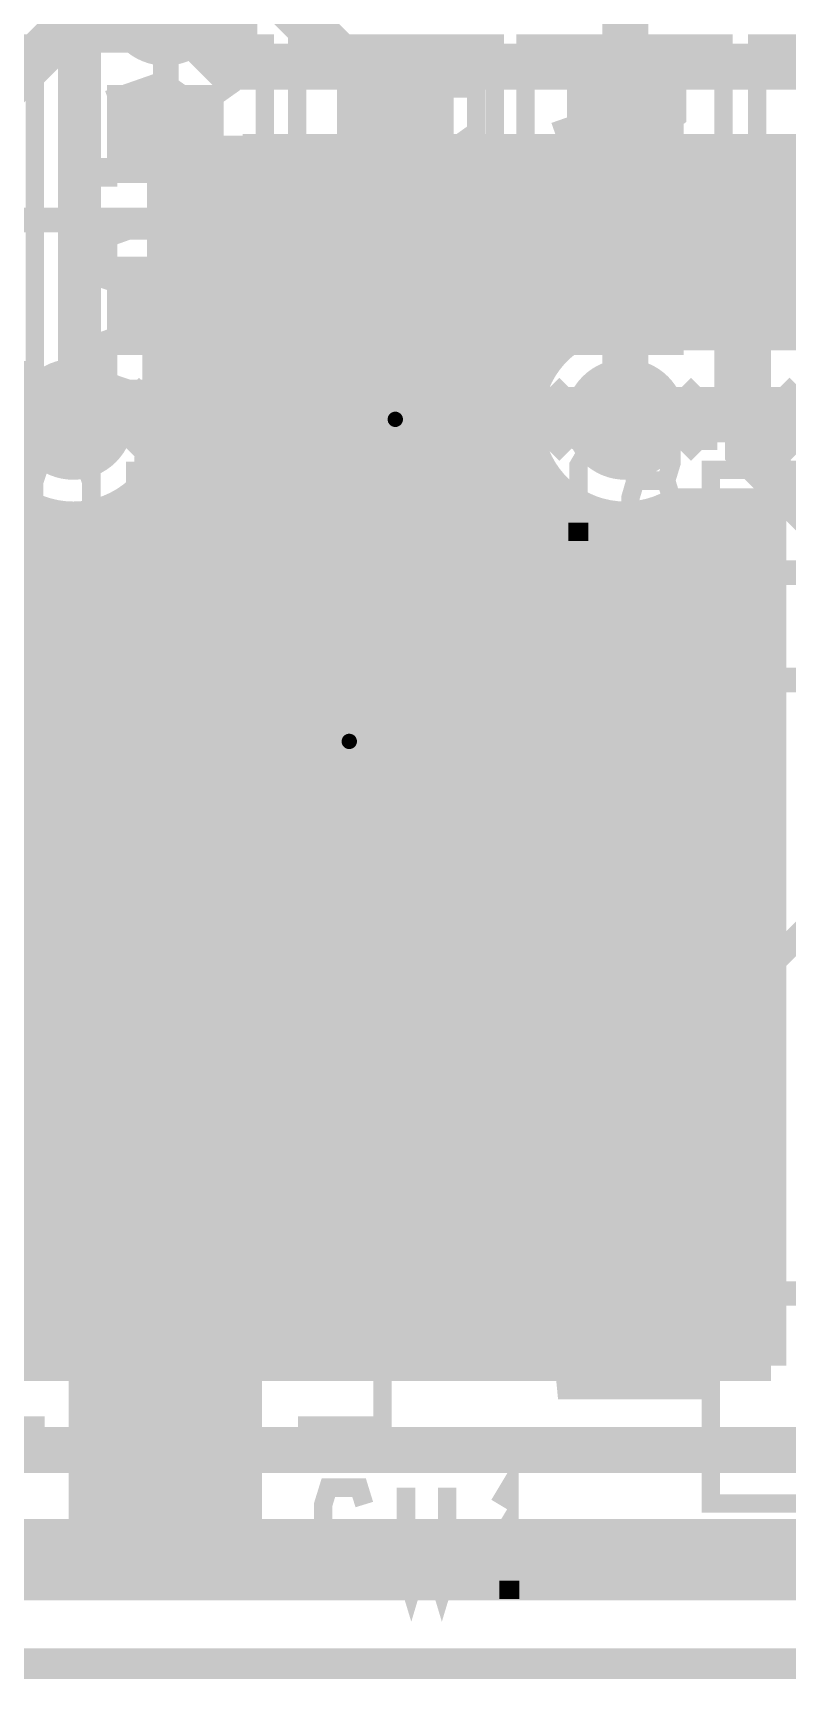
# Model space of a CAD drawing. Extents: x -10 to 131, y -93 to 209.
# Drawn here: x 30.02 to 36.26, y -31.13 to -17.5 of the extents above; entities that cross this region are included whole.
import ezdxf

# ---------------------------------------------------------------- set-up
doc = ezdxf.new("R2010")
doc.units = 0
doc.header["$MEASUREMENT"] = 0
doc.layers.get('0').update_dxf_attribs({"linetype": 'CONTINUOUS'})
for name, color, linetype in [('22-303-0_ASB', 7, 'CONTINUOUS'), ('22-303-0_AST', 7, 'CONTINUOUS'), ('22-303-0_BOT', 2, 'CONTINUOUS'), ('22-303-0_DRD', 6, 'CONTINUOUS'), ('22-303-0_DRL', 1, 'CONTINUOUS'), ('22-303-0_GND', 3, 'CONTINUOUS'), ('22-303-0_IN1', 10, 'CONTINUOUS'), ('22-303-0_SMT', 9, 'CONTINUOUS'), ('22-303-0_SPT', 11, 'CONTINUOUS'), ('22-303-0_SSB', 13, 'CONTINUOUS'), ('22-303-0_SST', 8, 'CONTINUOUS'), ('22-303-0_TOP', 15, 'CONTINUOUS'), ('THRUHOLE_TAP', 2, 'CONTINUOUS')]:
    doc.layers.add(name, color=color, linetype=linetype)

# ---------------------------------------------------------------- blocks, each defined once
blk = doc.blocks.new('RECTANGLE_45')
blk.add_solid([(0.8001, 1.09982), (0.8001, -1.09982), (-0.8001, 1.09982), (-0.8001, -1.09982)])
blk = doc.blocks.new('ROUND_70')
at = {"const_width": 0.29972}
blk.add_lwpolyline([(-0.14986, 0, 1), (0.14986, 0, 1)], format="xyb", close=True, dxfattribs=at)
blk = doc.blocks.new('ROUND_116')
at = {"const_width": 0.10033}
blk.add_lwpolyline([(-0.050164, 0, 1), (0.050164, 0, 1)], format="xyb", close=True, dxfattribs=at)
blk = doc.blocks.new('ROUND_117')
at = {"const_width": 0.10033}
blk.add_lwpolyline([(-0.050164, 0, 1), (0.050164, 0, 1)], format="xyb", close=True, dxfattribs=at)
blk = doc.blocks.new('ROUND_98')
at = {"const_width": 0.50038}
blk.add_lwpolyline([(-0.25019, 0, 1), (0.25019, 0, 1)], format="xyb", close=True, dxfattribs=at)
blk = doc.blocks.new('ROUND_100')
at = {"const_width": 0.50038}
blk.add_lwpolyline([(-0.25019, 0, 1), (0.25019, 0, 1)], format="xyb", close=True, dxfattribs=at)
blk = doc.blocks.new('ROUND_101')
at = {"const_width": 0.0635}
blk.add_lwpolyline([(-0.03175, 0, 1), (0.03175, 0, 1)], format="xyb", close=True, dxfattribs=at)
blk = doc.blocks.new('RECTANGLE_3')
blk.add_solid([(0.4826, 0.4064), (0.4826, -0.4064), (-0.4826, 0.4064), (-0.4826, -0.4064)])
blk = doc.blocks.new('RECTANGLE_46')
blk.add_solid([(0.7493, 0.54991), (0.7493, -0.54991), (-0.7493, 0.54991), (-0.7493, -0.54991)])
blk = doc.blocks.new('ROUND_108')
at = {"const_width": 0.10033}
blk.add_lwpolyline([(-0.050164, 0, 1), (0.050164, 0, 1)], format="xyb", close=True, dxfattribs=at)

msp = doc.modelspace()

# ---------------------------------------------------------------- linework, layer by layer
at = {"layer": '22-303-0_ASB', "const_width": 0.254}
for points in [[(111.00054, 208.99374), (111.00054, 198.99376), (116.0018, 198.99376), (116.0018, 208.99374), (130.50012, 208.99374), (130.50012, -31.00578), (-9.4996, -31.00578), (-9.4996, 208.99374), (111.00054, 208.99374)], [(35.70732, -18.77568), (35.60318, -18.56232), (34.96818, -18.56232), (34.8615, -18.77568), (34.8615, -19.6215), (34.96818, -19.83232), (35.60318, -19.83232), (35.70732, -19.6215)], [(36.42868, -18.56232), (36.322, -18.77568), (36.322, -19.6215), (36.42868, -19.83232), (37.06368, -19.83232), (37.16782, -19.6215), (37.16782, -18.77568), (37.06368, -18.56232), (36.42868, -18.56232)]]:
    msp.add_lwpolyline(points, dxfattribs=at)
at = {"layer": '22-303-0_AST'}
for points, const_width in [([(111.00054, 208.99374), (111.00054, 198.99376), (116.0018, 198.99376), (116.0018, 208.99374), (130.50012, 208.99374), (130.50012, -31.00578), (-9.4996, -31.00578), (-9.4996, 208.99374), (111.00054, 208.99374)], 0.254), ([(30.0355, -20.5105), (30.0355, -17.5895), (28.3972, -17.5895), (28.3972, -20.5105), (30.0355, -20.5105)], 0.1524), ([(31.9405, -20.5105), (31.9405, -17.5895), (30.3022, -17.5895), (30.3022, -20.5105), (31.9405, -20.5105)], 0.1524), ([(31.15056, -17.57934), (31.15056, -17.93494), (31.32074, -18.05432), (31.49092, -18.05432), (31.65856, -17.93494), (31.65856, -17.57934), (30.64256, -17.57934)], 0.1524), ([(33.8455, -20.5105), (33.8455, -17.5895), (32.2072, -17.5895), (32.2072, -20.5105), (33.8455, -20.5105)], 0.1524), ([(34.0995, -17.5895), (34.0995, -20.5105), (35.7378, -20.5105), (35.7378, -17.5895), (34.0995, -17.5895)], 0.1524), ([(37.6555, -20.5105), (37.6555, -17.5895), (36.0172, -17.5895), (36.0172, -20.5105), (37.6555, -20.5105)], 0.1524), ([(31.15056, -17.87652), (30.64256, -18.05432)], 0.1524), ([(34.84626, -17.8435), (34.84626, -18.1991), (35.0139, -18.31848), (35.18408, -18.31848), (35.35426, -18.1991), (35.35426, -17.8435), (34.33826, -17.8435)], 0.1524), ([(33.18256, -17.96034), (33.18256, -18.31594), (33.35274, -18.43532), (33.52292, -18.43532), (33.69056, -18.31594), (33.69056, -17.96034), (32.67456, -17.96034)], 0.1524), ([(34.84626, -18.14068), (34.33826, -18.31848)], 0.1524), ([(33.18256, -18.25752), (32.67456, -18.43532)], 0.1524), ([(30.64256, -18.77314), (30.64256, -18.53692)], 0.1524), ([(30.64256, -18.65376), (31.65856, -18.65376), (31.49092, -18.53692)], 0.1524), ([(32.67456, -19.27352), (32.67456, -18.79854), (33.35274, -19.27352), (33.52292, -19.27352), (33.69056, -19.21256), (33.69056, -18.85696), (33.52292, -18.79854)], 0.1524), ([(34.33826, -19.0373), (34.33826, -18.80108)], 0.1524), ([(34.33826, -18.92046), (35.35426, -18.92046), (35.18408, -18.80108)], 0.1524), ([(31.15056, -19.55292), (31.32074, -19.61134), (31.49092, -19.61134), (31.65856, -19.55292), (31.65856, -19.19732), (31.49092, -19.13636), (31.32074, -19.13636), (31.15056, -19.19732), (31.15056, -19.55292), (30.98292, -19.61134), (30.81274, -19.61134), (30.64256, -19.55292), (30.64256, -19.19732), (30.81274, -19.13636), (30.98292, -19.13636), (31.15056, -19.19732)], 0.1524), ([(34.84626, -19.81708), (35.0139, -19.8755), (35.18408, -19.8755), (35.35426, -19.81708), (35.35426, -19.46148), (35.18408, -19.40306), (35.0139, -19.40306), (34.84626, -19.46148), (34.84626, -19.81708), (34.67608, -19.8755), (34.5059, -19.8755), (34.33826, -19.81708), (34.33826, -19.46148), (34.5059, -19.40306), (34.67608, -19.40306), (34.84626, -19.46148)], 0.1524), ([(32.67456, -19.99234), (32.67456, -19.75612)], 0.1524), ([(32.67456, -19.87296), (33.69056, -19.87296), (33.52292, -19.75612)], 0.1524), ([(31.15056, -20.03552), (31.15056, -20.39112), (30.98292, -20.44954), (30.81274, -20.44954), (30.64256, -20.39112), (30.64256, -20.03552), (30.81274, -19.97456), (30.98292, -19.97456), (31.65856, -20.21332)], 0.1524), ([(31.9405, -22.06752), (31.9405, -21.05152), (31.82366, -21.2217)], 0.1524), ([(30.50286, -21.2217), (30.4419, -21.05152), (30.0863, -21.05152), (30.02788, -21.2217), (30.02788, -21.38934), (30.0863, -21.55952), (30.4419, -21.55952), (30.50286, -21.7297), (30.50286, -21.89734), (30.4419, -22.06752), (30.0863, -22.06752), (30.02788, -21.89734)], 0.1524), ([(31.1023, -21.38934), (31.1023, -21.55952), (30.9245, -22.06752), (30.86608, -21.89734), (30.86608, -21.05152)], 0.1524), ([(31.34106, -21.05152), (31.34106, -21.89734), (31.2801, -22.06752), (31.1023, -21.55952)], 0.1524), ([(35.63366, -29.6799), (35.63366, -21.1201), (41.8338, -21.1201), (41.8338, -29.6799), (35.63366, -29.6799)], 0.1524), ([(32.05988, -22.06752), (31.82366, -22.06752)], 0.1524), ([(35.63366, -23.6601), (34.78022, -23.6601), (34.43732, -23.6601), (34.38398, -23.10892), (34.34334, -23.10892), (33.83534, -23.10892), (33.83534, -22.60854), (34.34334, -22.60854), (34.38398, -22.60854), (34.43732, -22.0599), (34.78022, -22.0599), (35.63366, -22.0599)], 0.1524), ([(34.78022, -22.0599), (34.78022, -23.6601)], 0.1524), ([(34.34334, -22.60854), (34.34334, -23.10892)], 0.1524), ([(30.01518, -23.0378), (29.31668, -23.0378), (29.31668, -29.0322), (30.11678, -29.0322)], 0.1524), ([(32.21482, -23.0378), (32.91332, -23.0378), (32.91332, -29.0322), (32.21482, -29.0322)], 0.1524), ([(35.63366, -26.2001), (34.78022, -26.2001), (34.43732, -26.2001), (34.38398, -25.64892), (34.34334, -25.64892), (33.83534, -25.64892), (33.83534, -25.14854), (34.34334, -25.14854), (34.38398, -25.14854), (34.43732, -24.5999), (34.78022, -24.5999), (35.63366, -24.5999)], 0.1524), ([(34.78022, -24.5999), (34.78022, -26.2001)], 0.1524), ([(34.34334, -25.14854), (34.34334, -25.64892)], 0.1524), ([(35.63366, -28.7401), (34.78022, -28.7401), (34.43732, -28.7401), (34.38398, -28.18892), (34.34334, -28.18892), (33.83534, -28.18892), (33.83534, -27.68854), (34.34334, -27.68854), (34.38398, -27.68854), (34.43732, -27.1399), (34.78022, -27.1399), (35.63366, -27.1399)], 0.1524), ([(34.78022, -27.1399), (34.78022, -28.7401)], 0.1524), ([(34.34334, -27.68854), (34.34334, -28.18892)], 0.1524)]:
    msp.add_lwpolyline(points, dxfattribs=dict(at, const_width=const_width))
at = {"layer": '22-303-0_AST', "const_width": 0.1524}
for points in [[(31.115, -25.03678, 0.4142136), (30.11678, -26.035)], [(32.11322, -26.035, 0.4142136), (31.115, -25.03678)], [(30.11678, -26.035, 0.4142136), (31.115, -27.03322)], [(31.115, -27.03322, 0.4142136), (32.11322, -26.035)]]:
    msp.add_lwpolyline(points, format="xyb", dxfattribs=at)
at = {"layer": '22-303-0_BOT'}
for points, const_width in [([(30.353, -20.701), (30.48, -20.574), (30.48, -1.397), (29.972, -0.889), (29.972, 0.381), (30.353, 0.762)], 0.2032), ([(42.291, -17.399), (42.291, -17.526), (42.037, -17.78), (31.623, -17.78), (31.115, -17.272)], 0.381), ([(31.0896, -18.23466), (31.0896, -20.36826)], 0.254), ([(31.1404, -18.28546), (31.1404, -20.52066)], 0.254), ([(31.49092, -18.4658), (31.0896, -18.4658)], 0.254), ([(31.369, -18.43024), (31.369, -28.5369)], 0.254), ([(31.5976, -18.4785), (31.5976, -28.5369)], 0.254), ([(39.6875, -18.4785), (31.623, -18.4785)], 0.254), ([(39.7002, -18.4658), (31.75508, -18.4658)], 0.254), ([(31.8262, -18.4785), (31.8262, -28.5369)], 0.254), ([(32.0548, -18.4785), (32.0548, -28.5369)], 0.254), ([(32.2834, -18.4785), (32.2834, -28.5369)], 0.254), ([(32.512, -18.4785), (32.512, -28.5369)], 0.254), ([(32.7406, -18.4785), (32.7406, -28.5369)], 0.254), ([(32.9692, -18.4785), (32.9692, -28.5369)], 0.254), ([(33.1978, -18.4785), (33.1978, -28.5369)], 0.254), ([(33.4264, -18.4785), (33.4264, -28.5369)], 0.254), ([(33.655, -18.4785), (33.655, -28.5369)], 0.254), ([(33.8836, -18.4785), (33.8836, -28.5369)], 0.254), ([(34.1122, -18.4785), (34.1122, -28.5369)], 0.254), ([(34.3408, -18.4785), (34.3408, -20.1422)], 0.254), ([(34.5694, -18.4785), (34.5694, -19.97456)], 0.254), ([(34.798, -18.4785), (34.798, -19.90344)], 0.254), ([(35.0266, -18.4785), (35.0266, -19.89836)], 0.254), ([(35.2552, -18.4785), (35.2552, -19.9644)], 0.254), ([(35.4838, -18.4785), (35.4838, -20.0025)], 0.254), ([(35.7124, -18.4785), (35.7124, -20.0025)], 0.254), ([(35.941, -18.4785), (35.941, -20.0025)], 0.254), ([(36.1696, -18.4785), (36.1696, -20.0025)], 0.254), ([(39.53256, -18.6944), (31.0896, -18.6944)], 0.254), ([(39.46144, -18.923), (31.0896, -18.923)], 0.254), ([(39.45636, -19.1516), (31.0896, -19.1516)], 0.254), ([(39.5224, -19.3802), (31.0896, -19.3802)], 0.254), ([(39.6748, -19.6088), (31.0896, -19.6088)], 0.254), ([(40.07866, -19.8374), (31.0896, -19.8374)], 0.254), ([(36.4236, -20.0025), (35.3314, -20.0025)], 0.254), ([(34.42462, -20.066), (31.0896, -20.066)], 0.254), ([(34.2265, -20.2946), (31.0896, -20.2946)], 0.254), ([(34.1376, -20.5232), (31.1404, -20.5232)], 0.254), ([(34.925, -20.701), (36.703, -20.701), (36.83, -20.828), (36.83, -20.701)], 0.381), ([(34.11728, -20.7518), (31.15818, -20.7518)], 0.254), ([(34.16554, -20.9804), (31.10992, -20.9804)], 0.254), ([(31.1404, -20.88134), (31.1404, -28.5369)], 0.254), ([(34.29762, -21.209), (30.98038, -21.209)], 0.254), ([(30.9118, -21.28266), (30.9118, -28.5369)], 0.254), ([(34.3408, -21.25726), (34.3408, -28.5369)], 0.254), ([(30.02026, -21.4376), (26.66746, -21.4376)], 0.254), ([(29.9974, -21.4249), (29.9974, -28.5369)], 0.254), ([(30.226, -21.49856), (30.226, -28.5369)], 0.254), ([(30.4546, -21.5011), (30.4546, -28.5369)], 0.254), ([(34.59226, -21.4376), (30.6832, -21.4376)], 0.254), ([(30.6832, -21.4376), (30.6832, -28.5369)], 0.254), ([(34.5694, -21.4249), (34.5694, -28.5369)], 0.254), ([(34.798, -21.49856), (34.798, -28.5369)], 0.254), ([(35.0266, -21.5011), (35.0266, -28.5369)], 0.254), ([(35.2552, -21.4376), (35.2552, -28.5369)], 0.254), ([(36.1315, -21.4376), (35.2552, -21.4376)], 0.254), ([(36.1315, -21.3995), (35.3314, -21.3995)], 0.254), ([(35.4838, -21.3995), (35.4838, -28.5369)], 0.254), ([(35.7124, -21.3995), (35.7124, -28.5369)], 0.254), ([(35.941, -21.3995), (35.941, -28.5369)], 0.254), ([(36.1315, -21.3995), (36.1315, -28.5369)], 0.254), ([(36.1315, -21.6662), (26.43886, -21.6662)], 0.254), ([(36.1315, -21.8948), (26.21026, -21.8948)], 0.254), ([(36.1315, -22.1234), (25.98166, -22.1234)], 0.254), ([(36.1315, -22.352), (25.75306, -22.352)], 0.254), ([(36.1315, -22.5806), (25.51684, -22.5806)], 0.254), ([(36.1315, -22.8092), (23.24354, -22.8092)], 0.254), ([(36.1315, -23.0378), (7.3406, -23.0378)], 0.254), ([(36.1315, -23.2664), (15.3162, -23.2664)], 0.254), ([(36.1315, -23.495), (15.61338, -23.495)], 0.254), ([(36.1315, -23.7236), (15.74292, -23.7236)], 0.254), ([(36.1315, -23.9522), (15.79118, -23.9522)], 0.254), ([(36.1315, -24.1808), (15.7734, -24.1808)], 0.254), ([(36.1315, -24.4094), (15.6845, -24.4094)], 0.254), ([(36.1315, -24.638), (15.48384, -24.638)], 0.254), ([(36.1315, -24.8666), (14.98346, -24.8666)], 0.254), ([(36.1315, -25.0952), (14.75486, -25.0952)], 0.254), ([(36.1315, -25.3238), (14.52626, -25.3238)], 0.254), ([(36.1315, -25.5524), (14.29766, -25.5524)], 0.254), ([(36.1315, -25.781), (-2.64668, -25.781)], 0.254), ([(36.1315, -26.0096), (-2.64668, -26.0096)], 0.254), ([(36.1315, -26.2382), (-2.64668, -26.2382)], 0.254), ([(36.1315, -26.4668), (-2.64668, -26.4668)], 0.254), ([(22.733, -29.2354), (36.8046, -29.2354), (36.83, -29.21), (37.846, -30.226), (41.656, -30.226), (43.27398, -28.60802), (43.27398, -26.51506)], 0.381), ([(36.1315, -26.6954), (-2.64668, -26.6954)], 0.254), ([(36.1315, -26.924), (-2.64668, -26.924)], 0.254), ([(36.1315, -27.1526), (-8.636, -27.1526)], 0.254), ([(36.1315, -27.3812), (-8.636, -27.3812)], 0.254), ([(36.1315, -27.6098), (-8.636, -27.6098)], 0.254), ([(36.1315, -27.8384), (-8.636, -27.8384)], 0.254), ([(36.1315, -28.067), (-8.636, -28.067)], 0.254), ([(36.1315, -28.2956), (-8.636, -28.2956)], 0.254), ([(36.1315, -28.5242), (23.11654, -28.5242)], 0.254), ([(36.1315, -28.5369), (23.1394, -28.5369)], 0.254), ([(36.56584, -29.9339), (23.1394, -29.9339)], 0.254), ([(29.9974, -29.9339), (29.9974, -30.353)], 0.254), ([(30.226, -29.9339), (30.226, -30.353)], 0.254), ([(30.4546, -29.9339), (30.4546, -30.353)], 0.254), ([(30.6832, -29.9339), (30.6832, -30.353)], 0.254), ([(30.9118, -29.9339), (30.9118, -30.353)], 0.254), ([(31.1404, -29.9339), (31.1404, -30.353)], 0.254), ([(31.369, -29.9339), (31.369, -30.353)], 0.254), ([(31.5976, -29.9339), (31.5976, -30.353)], 0.254), ([(31.8262, -29.9339), (31.8262, -30.353)], 0.254), ([(32.0548, -29.9339), (32.0548, -30.353)], 0.254), ([(32.2834, -29.9339), (32.2834, -30.353)], 0.254), ([(32.512, -29.9339), (32.512, -30.353)], 0.254), ([(32.7406, -29.9339), (32.7406, -30.353)], 0.254), ([(32.9692, -29.9339), (32.9692, -30.353)], 0.254), ([(33.1978, -29.9339), (33.1978, -30.353)], 0.254), ([(33.4264, -29.9339), (33.4264, -30.353)], 0.254), ([(33.655, -29.9339), (33.655, -30.353)], 0.254), ([(33.8836, -29.9339), (33.8836, -30.353)], 0.254), ([(34.1122, -29.9339), (34.1122, -30.353)], 0.254), ([(34.3408, -29.9339), (34.3408, -30.353)], 0.254), ([(34.5694, -29.9339), (34.5694, -30.353)], 0.254), ([(34.798, -29.9339), (34.798, -30.353)], 0.254), ([(35.0266, -29.9339), (35.0266, -30.353)], 0.254), ([(35.2552, -29.9339), (35.2552, -30.353)], 0.254), ([(35.4838, -29.9339), (35.4838, -30.353)], 0.254), ([(35.7124, -29.9339), (35.7124, -30.353)], 0.254), ([(35.941, -29.9339), (35.941, -30.353)], 0.254), ([(36.1696, -29.9339), (36.1696, -30.353)], 0.254), ([(36.75634, -30.1244), (-8.636, -30.1244)], 0.254), ([(36.98494, -30.353), (-6.858, -30.353)], 0.254)]:
    msp.add_lwpolyline(points, dxfattribs=dict(at, const_width=const_width))
at = {"layer": '22-303-0_BOT', "const_width": 0.254}
for points in [[(31.1277, -18.27276, 0.1995806), (31.623, -18.47867)], [(34.925, -19.89328, 0.4142136), (34.11728, -20.701)], [(35.3314, -20.0025, 0.1325032), (34.925, -19.89288)], [(31.16072, -20.701, 0.1064716), (31.0891, -20.36848)], [(29.54528, -20.701, 0.4142136), (30.353, -21.50872)], [(30.353, -21.50872, 0.4142136), (31.16072, -20.701)], [(34.11728, -20.701, 0.4142136), (34.925, -21.50872)], [(34.925, -21.50872, 0.1325028), (35.3312, -21.39915)]]:
    msp.add_lwpolyline(points, format="xyb", dxfattribs=at)
at = {"layer": '22-303-0_DRD', "const_width": 0.254}
for points in [[(111.00054, 208.99374), (111.00054, 198.99376), (116.0018, 198.99376), (116.0018, 208.99374), (130.50012, 208.99374), (130.50012, -31.00578), (-9.4996, -31.00578), (-9.4996, 208.99374), (111.00054, 208.99374)], [(30.48, -17.526), (31.115, -16.891)], [(31.115, -16.891), (31.75, -17.526)], [(30.48, -17.018), (30.48, -17.526)], [(31.115, -17.653), (30.48, -17.018)], [(31.75, -17.018), (31.115, -17.653)], [(31.75, -17.526), (31.75, -17.018)], [(29.718, -20.955), (30.353, -20.32)], [(30.353, -20.32), (30.988, -20.955)], [(32.385, -20.955), (33.02, -20.32)], [(32.385, -20.955), (33.02, -20.32)], [(33.02, -20.32), (33.655, -20.955)], [(33.02, -20.32), (33.655, -20.955)], [(34.29, -20.955), (34.925, -20.32)], [(34.925, -20.32), (35.56, -20.955)], [(36.195, -20.955), (36.83, -20.32)], [(36.195, -20.955), (36.83, -20.32)], [(30.353, -21.082), (29.718, -20.447)], [(30.988, -20.447), (30.353, -21.082)], [(30.988, -20.955), (30.988, -20.447)], [(32.385, -20.447), (32.385, -20.955)], [(33.02, -21.082), (32.385, -20.447)], [(32.385, -20.447), (32.385, -20.955)], [(33.02, -21.082), (32.385, -20.447)], [(33.655, -20.447), (33.02, -21.082)], [(33.655, -20.447), (33.02, -21.082)], [(33.655, -20.955), (33.655, -20.447)], [(33.655, -20.955), (33.655, -20.447)], [(34.29, -20.447), (34.29, -20.955)], [(34.925, -21.082), (34.29, -20.447)], [(35.56, -20.447), (34.925, -21.082)], [(35.56, -20.955), (35.56, -20.447)], [(36.195, -20.447), (36.195, -20.955)], [(36.83, -21.082), (36.195, -20.447)], [(36.195, -20.447), (36.195, -20.955)], [(36.83, -21.082), (36.195, -20.447)], [(32.004, -23.622), (32.639, -22.987)], [(32.004, -23.622), (32.639, -22.987)], [(32.639, -22.987), (33.274, -23.622)], [(32.639, -22.987), (33.274, -23.622)], [(32.004, -23.114), (32.004, -23.622)], [(32.639, -23.749), (32.004, -23.114)], [(32.004, -23.114), (32.004, -23.622)], [(32.639, -23.749), (32.004, -23.114)], [(33.274, -23.114), (32.639, -23.749)], [(33.274, -23.114), (32.639, -23.749)], [(33.274, -23.622), (33.274, -23.114)], [(33.274, -23.622), (33.274, -23.114)]]:
    msp.add_lwpolyline(points, dxfattribs=at)
at = {"layer": '22-303-0_DRL', "const_width": 0.254}
msp.add_lwpolyline([(111.00054, 208.99374), (111.00054, 198.99376), (116.0018, 198.99376), (116.0018, 208.99374), (130.50012, 208.99374), (130.50012, -31.00578), (-9.4996, -31.00578), (-9.4996, 208.99374), (111.00054, 208.99374)], dxfattribs=at)
at = {"layer": '22-303-0_GND', "const_width": 0.254}
msp.add_lwpolyline([(111.00054, 208.99374), (111.00054, 198.99376), (116.0018, 198.99376), (116.0018, 208.99374), (130.50012, 208.99374), (130.50012, -31.00578), (-9.4996, -31.00578), (-9.4996, 208.99374), (111.00054, 208.99374)], dxfattribs=at)
at = {"layer": '22-303-0_IN1', "const_width": 0.2032}
msp.add_lwpolyline([(23.495, -21.463), (23.495, -21.336), (24.511, -20.32), (29.972, -20.32), (30.353, -20.701)], dxfattribs=at)
at = {"layer": '22-303-0_SSB', "const_width": 0.254}
for points in [[(35.70732, -18.77568), (35.60318, -18.56232), (34.96818, -18.56232), (34.8615, -18.77568), (34.8615, -19.6215), (34.96818, -19.83232), (35.60318, -19.83232), (35.70732, -19.6215)], [(36.42868, -18.56232), (36.322, -18.77568), (36.322, -19.6215), (36.42868, -19.83232), (37.06368, -19.83232), (37.16782, -19.6215), (37.16782, -18.77568), (37.06368, -18.56232), (36.42868, -18.56232)]]:
    msp.add_lwpolyline(points, dxfattribs=at)
at = {"layer": '22-303-0_SST', "const_width": 0.1524}
for points in [[(30.0355, -20.5105), (30.0355, -17.5895), (28.3972, -17.5895), (28.3972, -20.5105), (30.0355, -20.5105)], [(31.9405, -20.5105), (31.9405, -17.5895), (30.3022, -17.5895), (30.3022, -20.5105), (31.9405, -20.5105)], [(33.8455, -20.5105), (33.8455, -17.5895), (32.2072, -17.5895), (32.2072, -20.5105), (33.8455, -20.5105)], [(34.0995, -17.5895), (34.0995, -20.5105), (35.7378, -20.5105), (35.7378, -17.5895), (34.0995, -17.5895)], [(37.6555, -20.5105), (37.6555, -17.5895), (36.0172, -17.5895), (36.0172, -20.5105), (37.6555, -20.5105)], [(34.53638, -21.63318), (34.53638, -20.78482), (34.45256, -20.92706)], [(30.50286, -21.73224), (30.50286, -20.88388), (30.41904, -21.02612)], [(32.79648, -20.72894), (32.79648, -20.98294), (32.93618, -21.06676), (33.07842, -21.06676), (33.21812, -20.98294), (33.21812, -20.72894), (32.3723, -20.72894)], [(33.6804, -21.209), (33.9344, -21.209), (34.02076, -21.06676), (34.02076, -20.92706), (33.9344, -20.78482), (33.6804, -20.78482), (33.6804, -21.63318)], [(35.26282, -21.209), (35.306, -21.06676), (35.306, -20.92706), (35.26282, -20.78482), (35.00882, -20.78482), (34.96818, -20.92706), (34.96818, -21.06676), (35.00882, -21.209), (35.26282, -21.209), (35.306, -21.3487), (35.306, -21.49094), (35.26282, -21.63318), (35.00882, -21.63318), (34.96818, -21.49094), (34.96818, -21.3487), (35.00882, -21.209)], [(29.64942, -21.30806), (29.90342, -21.30806), (29.98724, -21.16582), (29.98724, -21.02612), (29.90342, -20.88388), (29.64942, -20.88388), (29.64942, -21.73224)], [(31.23184, -21.30806), (31.27502, -21.16582), (31.27502, -21.02612), (31.23184, -20.88388), (30.97784, -20.88388), (30.93466, -21.02612), (30.93466, -21.16582), (30.97784, -21.30806), (31.23184, -21.30806), (31.27502, -21.44776), (31.27502, -21.59), (31.23184, -21.73224), (30.97784, -21.73224), (30.93466, -21.59), (30.93466, -21.44776), (30.97784, -21.30806)], [(31.66364, -21.30806), (31.91764, -21.30806), (31.96082, -21.44776), (31.96082, -21.59), (31.91764, -21.73224), (31.66364, -21.73224), (31.62046, -21.59), (31.62046, -21.44776), (31.79064, -20.88388)], [(32.79648, -20.93976), (32.3723, -21.06676)], [(35.63366, -29.6799), (35.63366, -21.1201), (41.8338, -21.1201), (41.8338, -29.6799), (35.63366, -29.6799)], [(29.86024, -21.30806), (29.98724, -21.73224)], [(33.89376, -21.209), (34.02076, -21.63318)], [(32.3723, -21.75256), (32.3723, -21.41474), (32.93618, -21.75256), (33.07842, -21.75256), (33.21812, -21.71192), (33.21812, -21.45792), (33.07842, -21.41474)], [(30.58922, -21.73224), (30.41904, -21.73224)], [(34.6202, -21.63318), (34.45256, -21.63318)], [(35.63366, -23.6601), (34.78022, -23.6601), (34.43732, -23.6601), (34.38398, -23.10892), (34.34334, -23.10892), (33.83534, -23.10892), (33.83534, -22.60854), (34.34334, -22.60854), (34.38398, -22.60854), (34.43732, -22.0599), (34.78022, -22.0599), (35.63366, -22.0599)], [(34.78022, -22.0599), (34.78022, -23.6601)], [(32.3723, -22.35454), (32.3723, -22.18436)], [(32.3723, -22.27072), (33.21812, -22.27072), (33.07842, -22.18436)], [(34.34334, -22.60854), (34.34334, -23.10892)], [(30.11678, -29.0322), (29.31668, -29.0322), (29.31668, -23.0378), (30.01518, -23.0378)], [(32.21482, -29.0322), (32.91332, -29.0322), (32.91332, -23.0378), (32.21482, -23.0378)], [(35.63366, -26.2001), (34.78022, -26.2001), (34.43732, -26.2001), (34.38398, -25.64892), (34.34334, -25.64892), (33.83534, -25.64892), (33.83534, -25.14854), (34.34334, -25.14854), (34.38398, -25.14854), (34.43732, -24.5999), (34.78022, -24.5999), (35.63366, -24.5999)], [(34.78022, -24.5999), (34.78022, -26.2001)], [(34.34334, -25.14854), (34.34334, -25.64892)], [(35.63366, -28.7401), (34.78022, -28.7401), (34.43732, -28.7401), (34.38398, -28.18892), (34.34334, -28.18892), (33.83534, -28.18892), (33.83534, -27.68854), (34.34334, -27.68854), (34.38398, -27.68854), (34.43732, -27.1399), (34.78022, -27.1399), (35.63366, -27.1399)], [(34.78022, -27.1399), (34.78022, -28.7401)], [(34.34334, -27.68854), (34.34334, -28.18892)], [(33.96488, -30.39364), (33.96488, -29.54782), (33.88106, -29.68752)], [(32.76346, -29.68752), (32.72028, -29.54782), (32.46628, -29.54782), (32.4231, -29.68752), (32.4231, -29.82976), (32.46628, -29.96946), (32.72028, -29.96946), (32.76346, -30.1117), (32.76346, -30.2514), (32.72028, -30.39364), (32.46628, -30.39364), (32.4231, -30.2514)], [(33.27908, -29.82976), (33.27908, -29.96946), (33.15208, -30.39364), (33.1089, -30.2514), (33.1089, -29.54782)], [(33.44926, -29.54782), (33.44926, -30.2514), (33.40608, -30.39364), (33.27908, -29.96946)], [(34.0487, -30.39364), (33.88106, -30.39364)]]:
    msp.add_lwpolyline(points, dxfattribs=at)
for points in [[(31.115, -25.03678, 0.4142136), (30.11678, -26.035)], [(32.11322, -26.035, 0.4142136), (31.115, -25.03678)], [(30.11678, -26.035, 0.4142136), (31.115, -27.03322)], [(31.115, -27.03322, 0.4142136), (32.11322, -26.035)]]:
    msp.add_lwpolyline(points, format="xyb", dxfattribs=at)
at = {"layer": '22-303-0_TOP'}
for points, const_width in [([(33.02, -18.3388), (33.02, -18.161), (31.115, -16.256), (31.115, -15.9512)], 0.381), ([(34.925, -15.9512), (34.925, -18.3388)], 0.381), ([(15.875, -21.5138), (17.1958, -20.193), (19.558, -20.193), (19.939, -20.574), (22.098, -20.574), (22.479, -20.193), (22.479, -19.431), (22.86, -19.05), (31.75, -19.05), (32.004, -19.304), (32.004, -20.701), (33.274, -21.971), (40.259, -21.971), (41.783, -20.447), (41.783, -17.78), (41.656, -17.653), (41.656, -17.145), (42.037, -16.764), (44.323, -16.764)], 0.2032), ([(29.21, -18.3388), (29.4132, -18.3388), (30.48, -17.272), (31.115, -17.272)], 0.381), ([(31.115, -17.272), (31.115, -18.3388)], 0.2032), ([(31.115, -17.272), (31.115, -18.3388)], 0.2032), ([(34.925, -18.3388), (34.9758, -18.3388), (35.941, -19.304), (35.941, -20.955), (36.449, -21.463), (39.878, -21.463), (40.132, -21.209)], 0.381), ([(34.28492, -27.94), (34.163, -27.94), (32.766, -26.543), (29.972, -26.543), (28.829, -25.4), (28.829, -21.844), (27.305, -20.32), (27.305, -19.7612)], 0.381), ([(29.21, -19.7612), (29.21, -21.082), (29.845, -21.717), (29.845, -24.765), (30.48, -25.4), (34.28492, -25.4)], 0.381), ([(34.28492, -22.86), (33.90392, -22.479), (33.02, -22.479), (31.115, -20.574), (31.115, -19.7612)], 0.381), ([(33.02, -19.7612), (33.02, -20.701)], 0.381), ([(33.02, -19.7612), (33.02, -20.701)], 0.381), ([(34.925, -19.7612), (34.925, -20.701)], 0.381), ([(34.28492, -25.4), (35.941, -25.4), (37.592, -23.749), (40.005, -23.749), (42.926, -20.828)], 0.2032), ([(34.036, -22.479), (34.29, -22.733), (34.29, -22.86)], 0.381), ([(34.29, -22.86), (34.29, -22.733)], 0.381), ([(34.29, -22.733), (34.417, -22.86), (39.116, -22.86), (39.37, -22.606)], 0.2032), ([(34.28492, -22.86), (34.29, -22.86)], 0.2032), ([(34.29, -22.86), (34.28492, -22.86)], 0.2032), ([(32.639, -23.368), (32.60598, -23.33498), (31.115, -23.33498)], 0.381), ([(32.639, -23.368), (32.60598, -23.33498), (31.115, -23.33498)], 0.381), ([(34.28492, -27.94), (37.719, -27.94)], 0.2032), ([(26.67, -28.2448), (30.62478, -28.2448), (31.115, -28.73502)], 0.381)]:
    msp.add_lwpolyline(points, dxfattribs=dict(at, const_width=const_width))

# ---------------------------------------------------------------- block references
at = {"layer": '22-303-0_AST'}
for p in [(31.115, -23.33498), (31.115, -28.73502)]:
    msp.add_blockref('RECTANGLE_45', p, dxfattribs=at)
at = {"layer": '22-303-0_BOT'}
for p in [(31.115, -17.272), (30.353, -20.701), (33.02, -20.701), (34.925, -20.701), (32.639, -23.368)]:
    msp.add_blockref('ROUND_70', p, dxfattribs=at)
at = {"layer": '22-303-0_DRL'}
for name, p in [('ROUND_116', (30.353, -20.701)), ('ROUND_117', (33.02, -20.701)), ('ROUND_117', (34.925, -20.701)), ('ROUND_117', (32.639, -23.368))]:
    msp.add_blockref(name, p, dxfattribs=at)
at = {"layer": '22-303-0_GND'}
for name, p in [('ROUND_100', (31.115, -17.272)), ('ROUND_98', (30.353, -20.701)), ('ROUND_100', (34.925, -20.701)), ('ROUND_101', (33.02, -20.701)), ('ROUND_101', (32.639, -23.368))]:
    msp.add_blockref(name, p, dxfattribs=at)
at = {"layer": '22-303-0_IN1'}
for p in [(31.115, -17.272), (30.353, -20.701), (33.02, -20.701), (34.925, -20.701), (32.639, -23.368)]:
    msp.add_blockref('ROUND_70', p, dxfattribs=at)
at = {"layer": '22-303-0_SMT'}
for name, p in [('RECTANGLE_3', (31.115, -18.3388)), ('RECTANGLE_3', (33.02, -18.3388)), ('RECTANGLE_3', (34.925, -18.3388)), ('RECTANGLE_3', (31.115, -19.7612)), ('RECTANGLE_3', (33.02, -19.7612)), ('RECTANGLE_3', (34.925, -19.7612)), ('RECTANGLE_45', (31.115, -23.33498)), ('RECTANGLE_46', (34.28492, -22.86)), ('RECTANGLE_46', (34.28492, -25.4)), ('RECTANGLE_46', (34.28492, -27.94)), ('RECTANGLE_45', (31.115, -28.73502))]:
    msp.add_blockref(name, p, dxfattribs=at)
at = {"layer": '22-303-0_SPT'}
for name, p in [('RECTANGLE_3', (31.115, -18.3388)), ('RECTANGLE_3', (33.02, -18.3388)), ('RECTANGLE_3', (34.925, -18.3388)), ('RECTANGLE_3', (31.115, -19.7612)), ('RECTANGLE_3', (33.02, -19.7612)), ('RECTANGLE_3', (34.925, -19.7612)), ('RECTANGLE_45', (31.115, -23.33498)), ('RECTANGLE_46', (34.28492, -22.86)), ('RECTANGLE_46', (34.28492, -25.4)), ('RECTANGLE_46', (34.28492, -27.94)), ('RECTANGLE_45', (31.115, -28.73502))]:
    msp.add_blockref(name, p, dxfattribs=at)
at = {"layer": '22-303-0_TOP'}
for name, p in [('ROUND_70', (31.115, -17.272)), ('RECTANGLE_3', (31.115, -18.3388)), ('RECTANGLE_3', (33.02, -18.3388)), ('RECTANGLE_3', (34.925, -18.3388)), ('RECTANGLE_3', (31.115, -19.7612)), ('RECTANGLE_3', (33.02, -19.7612)), ('RECTANGLE_3', (34.925, -19.7612)), ('ROUND_70', (30.353, -20.701)), ('ROUND_70', (33.02, -20.701)), ('ROUND_70', (34.925, -20.701)), ('RECTANGLE_45', (31.115, -23.33498)), ('RECTANGLE_46', (34.28492, -22.86)), ('ROUND_70', (32.639, -23.368)), ('RECTANGLE_46', (34.28492, -25.4)), ('RECTANGLE_46', (34.28492, -27.94)), ('RECTANGLE_45', (31.115, -28.73502))]:
    msp.add_blockref(name, p, dxfattribs=at)
at = {"layer": 'THRUHOLE_TAP'}
for p in [(30.353, -20.701), (33.02, -20.701), (34.925, -20.701), (32.639, -23.368)]:
    msp.add_blockref('ROUND_108', p, dxfattribs=at)

doc.saveas('drawing.dxf')
